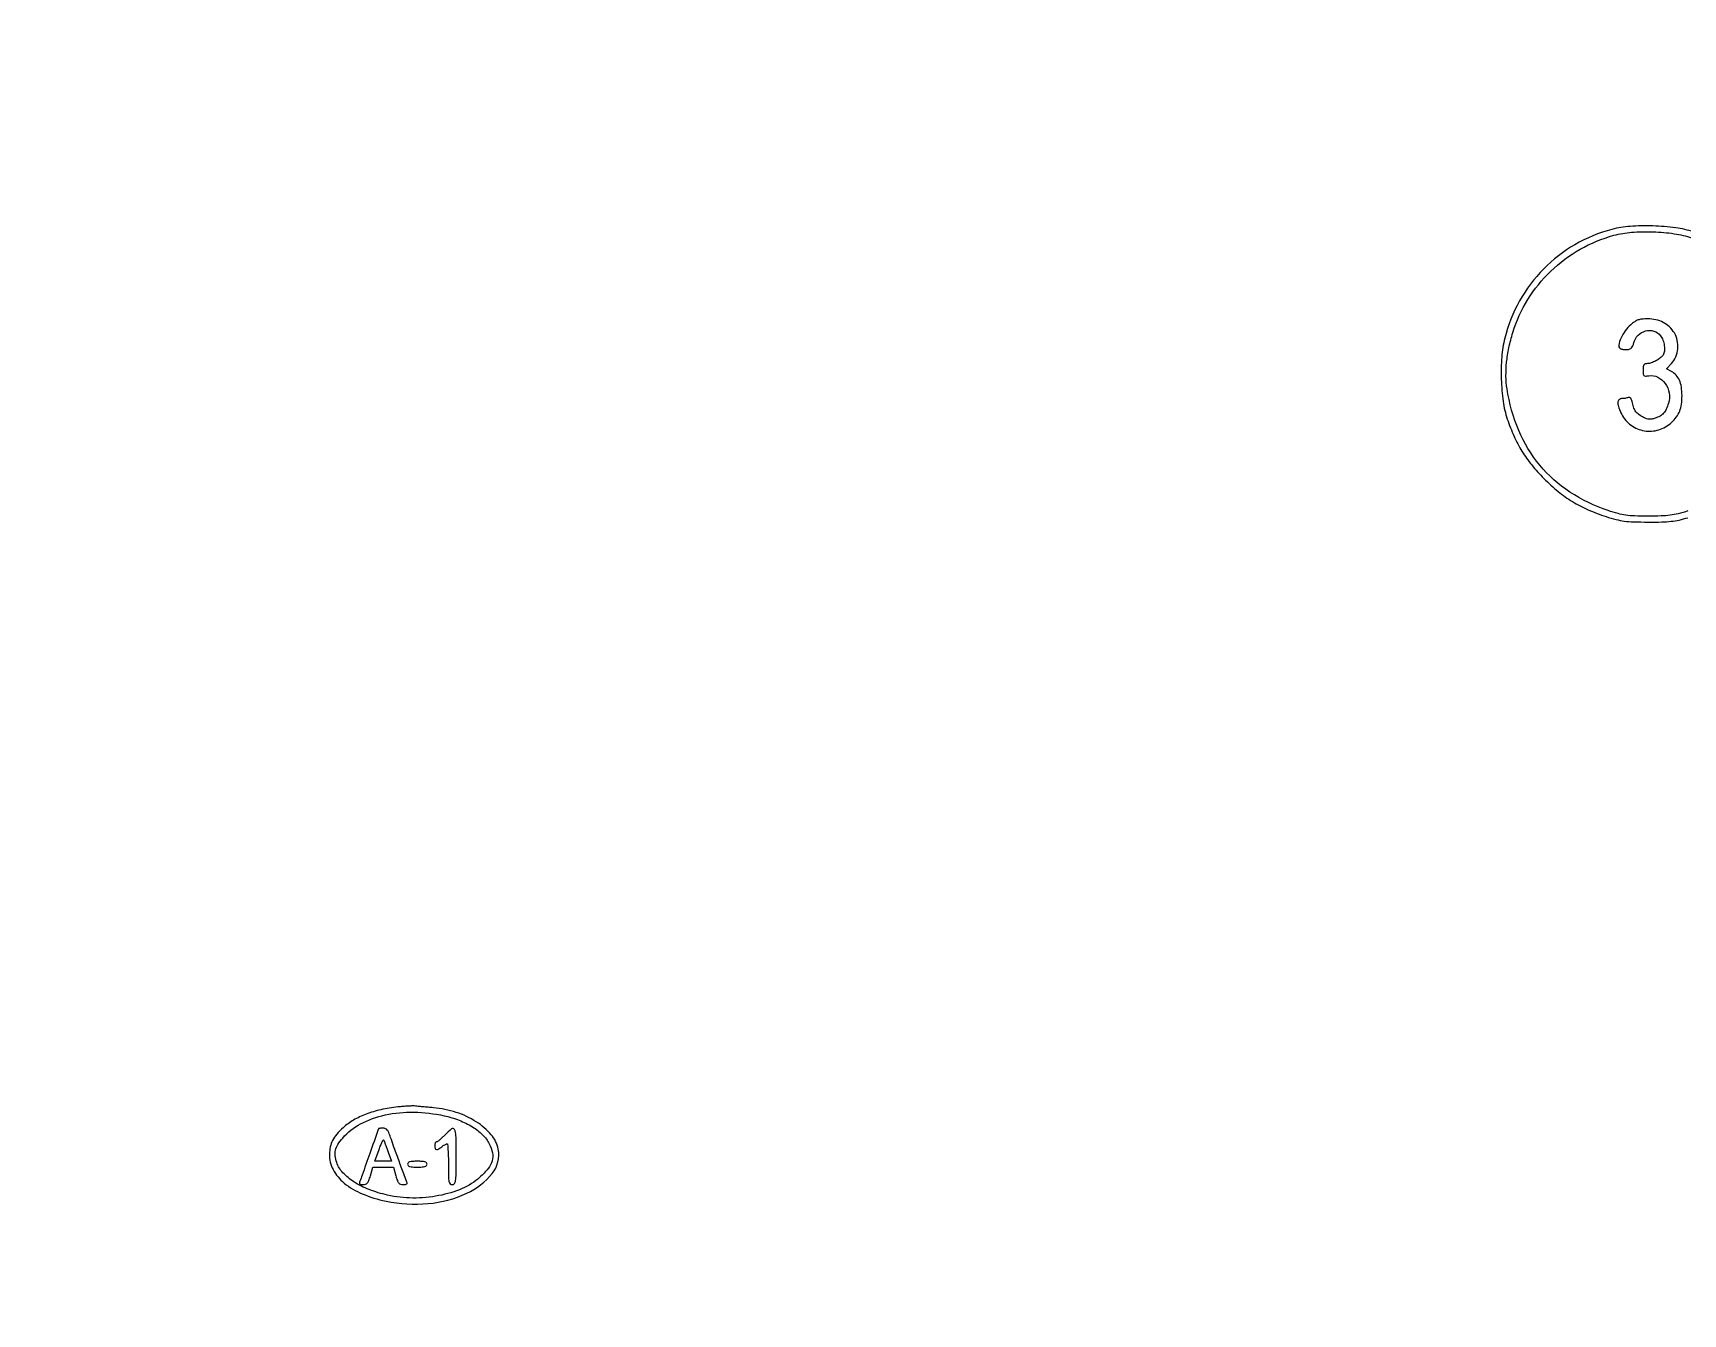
# Model space of a CAD drawing. Extents: x 0 to 1066, y 0 to 761.
# Drawn here: x 308.5 to 380.2, y 199.5 to 255.2 of the extents above; entities that cross this region are included whole.
import ezdxf

# ---------------------------------------------------------------- set-up
doc = ezdxf.new("R2010")
doc.units = 0
doc.header["$MEASUREMENT"] = 0

msp = doc.modelspace()

# ---------------------------------------------------------------- linework, layer by layer
for points in [[(183.390323, 95.266879, 0.000001), (192.989143, 95.254457, 0.000118)], [(352.558836, 95.240684, -0.000004), (375.624384, 95.211821, -0.198594)], [(479.458836, 95.240684, -0.000004), (502.524384, 95.211821, -0.198594)], [(733.258836, 95.240684, -0.000004), (756.324384, 95.211821, -0.198594)], [(289.192229, 95.24091, -0.000004), (312.172908, 95.212432, -0.198597)], [(393.551703, 95.267421, -0.000028), (416.092229, 95.24091, -0.000004), (439.072908, 95.212432, -0.198597)], [(542.992229, 95.24091, -0.000004), (565.972908, 95.212432, -0.198597)], [(606.442229, 95.24091, -0.000004), (629.422908, 95.212432, -0.198597)], [(669.892229, 95.24091, -0.000004), (692.872908, 95.212432, -0.198597)], [(375.823742, 112.056445, -0.000003), (375.794083, 98.149601, -0.198357)], [(385.374656, 281.053576, 0.000057), (417.31065, 281.062285)], [(151.90136, 126.727696, 0.000007), (163.955628, 114.675766, 0.000012), (174.108223, 104.525945)], [(247.69479, 97.969724, -0.000011), (217.15153, 97.968336, -0.000022), (186.984277, 97.968962, -0.015973)], [(380.7, 246.581528, 0.047281), (379.917931, 246.76165, 0.025031), (378.925264, 246.843055, 0.025035), (377.931503, 246.824878, 0.048212), (377.1468, 246.694457, 0.065742), (375.535446, 246.027682, 0.067507), (374.168456, 244.970146, 0.067406), (373.130929, 243.585129, 0.065222), (372.485001, 241.958789, 0.043741), (372.354319, 241.15093, 0.026071), (372.334029, 240.17642, 0.026137), (372.414664, 239.21385, 0.047362), (372.595059, 238.4451, 0.024337), (372.890148, 237.692805, 0.032442), (373.233794, 237.044375, 0.032696), (373.656108, 236.449764, 0.025334), (374.187998, 235.859695, 0.025735), (374.80779, 235.299324, 0.03365), (375.430987, 234.857835, 0.033553), (376.109247, 234.502996, 0.02536), (376.894895, 234.20349, 0.015424), (377.327319, 234.077898, 0.030552), (377.6779, 234.010209, 0.024574), (378.080016, 233.977767, 0.006848), (378.7119, 233.966598, 0.006846), (379.319159, 233.972497, 0.021658), (379.724879, 233.999605, 0.028036), (380.066844, 234.056927, 0.019357), (380.4462, 234.158188, 0.057784)], [(380.4462, 234.450301, -0.015064), (380.021422, 234.329748, -0.02898), (379.673956, 234.263477, -0.024604), (379.285974, 234.231856, -0.008043), (378.7119, 234.222647, -0.00774), (378.125166, 234.231757, -0.026862), (377.747163, 234.263857, -0.031881), (377.409104, 234.333148, -0.014548), (376.9776, 234.464268, -0.064181), (375.316611, 235.271293, -0.074561), (374.00791, 236.440856, -0.073961), (373.092216, 237.951348, -0.061801), (372.584476, 239.758615, -0.03445), (372.538747, 240.318018, -0.028804), (372.565497, 240.913353, -0.026832), (372.664693, 241.543457, -0.02163), (372.836325, 242.207171, -0.064367), (373.485255, 243.641538, -0.062874), (374.481834, 244.876439, -0.062579), (375.758873, 245.82967, -0.062673), (377.2314, 246.436752, -0.047109), (377.999847, 246.570014, -0.027888), (378.930831, 246.590312, -0.027907), (379.856405, 246.507006, -0.047941), (380.607788, 246.322037, -0.055453)], [(239.20585, 95.205082, -0.000005), (248.794953, 95.18257, -0.198296)]]:
    msp.add_lwpolyline(points, format="xyb")
for points in [[(409.06215, 749.15415), (40.8618, 749.132981), (40.8618, 380.65769), (40.8618, 12.1824), (501.2973, 12.1824), (961.7328, 12.1824), (961.7328, 380.646631), (961.7328, 749.110861), (961.41555, 749.1633, 0.040886), (961.153339, 749.184871, 0.000002), (934.190609, 749.194398, 0.000089), (904.448031, 749.199508, 0.000054), (869.1804, 749.195529, -0.000029), (813.61687, 749.186499, -0.000004), (696.10453, 749.175037, -0.000004), (556.774728, 749.163736, -0.000004)], [(377.962199, 242.547123, 0.057463), (377.722243, 242.281922, 0.049939), (377.535653, 241.956691, 0.055047), (377.441365, 241.663443, 0.30755), (377.501716, 241.518941, 0.073841), (377.558593, 241.492786, 0.031679), (377.640367, 241.474478, 0.030481), (377.731506, 241.465703, 0.035193), (377.818711, 241.468784, 0.070821), (377.920202, 241.494384, 0.106957), (377.99508, 241.545786, 0.089021), (378.050875, 241.631221, 0.037291), (378.095098, 241.761859, -0.132529), (378.280351, 242.088905, -0.133578), (378.604448, 242.277194, -0.140791), (378.965984, 242.270317, -0.152546), (379.25566, 242.071491, -0.080659), (379.361817, 241.879708, -0.053449), (379.421212, 241.634644, -0.055098), (379.426177, 241.397137, -0.130177), (379.366255, 241.231996, -0.076364), (379.244371, 241.103608, -0.037468), (379.055862, 240.979009, -0.037416), (378.854286, 240.885498, -0.090132), (378.693076, 240.8562, 0.062435), (378.592451, 240.843586, 0.182247), (378.536029, 240.804156, 0.126553), (378.507738, 240.7263, 0.024197), (378.5004, 240.574752, 0.019706), (378.507082, 240.405278, 0.183578), (378.537833, 240.340283, 0.205326), (378.602039, 240.316062, 0.025365), (378.754359, 240.330578, -0.152394), (379.140764, 240.269514, -0.124625), (379.460249, 239.996477, -0.114031), (379.630107, 239.581573, -0.113633), (379.601039, 239.133641, -0.033373), (379.504669, 238.875906, -0.075826), (379.391706, 238.701936, -0.082255), (379.238332, 238.578063, -0.044986), (379.017571, 238.47806, -0.038306), (378.883874, 238.442657, -0.06594), (378.769028, 238.436842, -0.064364), (378.654732, 238.461162, -0.034776), (378.522438, 238.518303, -0.033513), (378.318243, 238.641887, -0.075999), (378.188106, 238.766311, -0.076763), (378.10185, 238.923117, -0.034742), (378.036836, 239.149019, 0.025693), (378.002163, 239.278242, 0.090398), (377.961528, 239.353728, 0.165754), (377.911715, 239.385526, 0.152677), (377.850948, 239.381669, -0.033018), (377.791146, 239.363144, -0.017093), (377.714441, 239.347579, -0.016919), (377.634198, 239.33691, -0.024592), (377.562881, 239.3334, 0.220784), (377.449831, 239.280923, 0.181123), (377.404571, 239.154284, 0.085943), (377.444711, 238.941654, 0.028433), (377.573213, 238.649911, 0.118302), (377.977513, 238.176914, 0.116872), (378.554202, 237.936252, 0.115376), (379.183589, 237.978534, 0.113122), (379.734125, 238.29529, 0.047025), (379.950793, 238.537679, 0.065857), (380.090873, 238.791723, 0.060424), (380.167576, 239.090006, 0.03276), (380.1924, 239.468482, 0.037777), (380.164472, 239.837605, 0.065794), (380.079039, 240.132006, 0.079152), (379.935009, 240.355821, 0.087628), (379.732908, 240.514691), (379.512782, 240.6325), (379.737729, 240.867295, 0.095246), (379.919376, 241.148169, 0.073209), (380.005661, 241.503862, 0.072654), (379.986044, 241.872087, 0.090856), (379.859483, 242.189423, 0.061386), (379.642284, 242.456195, 0.070431), (379.375838, 242.648118, 0.068185), (379.059142, 242.762802, 0.052689), (378.693694, 242.801684, 0.022331), (378.448895, 242.790921, 0.061653), (378.280453, 242.754712, 0.066765), (378.133626, 242.680456, 0.029753)], [(324.3564, 208.533535, 0.026504), (323.617735, 208.411507, 0.036612), (322.974043, 208.219486, 0.040856), (322.425894, 207.95823, 0.052117), (321.974015, 207.628362, 0.032119), (321.699246, 207.346055, 0.058897), (321.520897, 207.079682, 0.06483), (321.420163, 206.797479, 0.048365), (321.381635, 206.468898, 0.130439), (321.542831, 205.808317, 0.095754), (322.024786, 205.223991, 0.075415), (322.806977, 204.755505, 0.045472), (323.842281, 204.437271, 0.074256), (325.672463, 204.328992, 0.086477), (327.353797, 204.779271, 0.114115), (328.459582, 205.640034, 0.223489), (328.721582, 206.69984, 0.129558), (328.414959, 207.326458, 0.072561), (327.769189, 207.88509, 0.063849), (326.892662, 208.29858, 0.057127), (325.906297, 208.497632, -0.000912), (325.669883, 208.518211, -0.000949), (325.436665, 208.539386, -0.000912), (325.235039, 208.55845, -0.004153), (325.1178, 208.570735, 0.032751), (325.001765, 208.57622, 0.007643), (324.806895, 208.569683, 0.007849), (324.58244, 208.555181, 0.007628)], [(326.367454, 208.151067, -0.037485), (327.025544, 207.951882, -0.046768), (327.596861, 207.66718, -0.05254), (328.044754, 207.319023, -0.083521), (328.333381, 206.930069, -0.067831), (328.471115, 206.536058, -0.119396), (328.458483, 206.193226, -0.10117), (328.284556, 205.855982, -0.03959), (327.923185, 205.473438, -0.083855), (327.158308, 204.985983, -0.05246), (326.139998, 204.676271, -0.04965), (325.009518, 204.572873, -0.053225), (323.907801, 204.699413, -0.036167), (323.110879, 204.939838, -0.051106), (322.44948, 205.273673, -0.060526), (321.965237, 205.673713, -0.108659), (321.700076, 206.113115, -0.048797), (321.630777, 206.410457, -0.093108), (321.644028, 206.654603, -0.083663), (321.747269, 206.894205, -0.033554), (321.961353, 207.181225, -0.096662), (322.738655, 207.797204, -0.065278), (323.80554, 208.183059, -0.05875), (325.054194, 208.307451, -0.050267)], [(323.510395, 207.58725, -0.084799), (323.503891, 207.549234, -0.000052), (323.13792, 206.510462, -0.000388), (322.802376, 205.560728, -0.009822), (322.705375, 205.30305, 0.060048), (322.685783, 205.229319, 0.230938), (322.700032, 205.185462, 0.170663), (322.748125, 205.161354, 0.031659), (322.848379, 205.155, 0.086283), (322.956494, 205.173797, 0.134827), (323.033323, 205.227759, 0.082591), (323.095396, 205.33477, 0.018432), (323.162868, 205.5357), (323.275276, 205.9164), (323.720243, 205.9164), (324.165211, 205.9164), (324.2718, 205.5357, 0.017944), (324.337185, 205.33079, 0.087286), (324.397412, 205.225331, 0.141822), (324.474634, 205.172952, 0.078722), (324.587946, 205.155, 0.029308), (324.693092, 205.161168, 0.166988), (324.742822, 205.185076, 0.236769), (324.757664, 205.228866, 0.061225), (324.73789, 205.30305, -0.006965), (324.615601, 205.619406, -0.001209), (324.394345, 206.22084, -0.001323), (324.174617, 206.827587, -0.005089), (324.042852, 207.20655, 0.017403), (323.964081, 207.4163, 0.074917), (323.895322, 207.530075, 0.125362), (323.815616, 207.587972, 0.094981), (323.709049, 207.6084, 0.00999), (323.632884, 207.606878, 0.016528), (323.568752, 207.602187, 0.010464), (323.517648, 207.595662, 0.371455)], [(326.398543, 207.3123, -0.012896), (326.2859, 207.198885, -0.017658), (326.178463, 207.103179, -0.014513), (326.085738, 207.030713, -0.159931), (326.041527, 207.0162, 0.204456), (326.011819, 207.003522, 0.08356), (325.986632, 206.966498, 0.063783), (325.969509, 206.911771, 0.043988), (325.9638, 206.847, 0.070209), (325.980237, 206.730518, 0.293543), (326.031028, 206.686027, 0.173201), (326.11814, 206.703202, 0.027481), (326.26488, 206.802009, -0.016032), (326.332406, 206.849759, -0.018737), (326.399499, 206.890523, -0.017988), (326.458182, 206.920519, -0.098864), (326.49255, 206.928909, -0.399962), (326.518048, 206.90661, -0.004939), (326.537362, 206.669872, -0.011183), (326.551439, 206.38372, -0.006698), (326.556, 206.0433, 0.003595), (326.559933, 205.496195, 0.043488), (326.581179, 205.287187, 0.15568), (326.632715, 205.192198, 0.193568), (326.7252, 205.155, 0.240299), (326.819522, 205.203109, 0.123223), (326.870333, 205.329487, 0.031956), (326.890811, 205.608838, 0.002322), (326.8944, 206.3817, 0.0048), (326.885557, 207.302794, 0.118137), (326.821823, 207.547905, 0.464027), (326.690209, 207.576276, 0.039521)], [(323.936555, 206.57205), (324.086344, 206.1702), (323.724038, 206.1702), (323.361732, 206.1702), (323.539543, 206.684618, -0.011999), (323.610293, 206.874424, -0.026422), (323.675317, 207.014859, -0.047278), (323.725634, 207.091501, -0.601846), (323.75206, 207.086468, 0.009837), (323.773896, 207.020295, 0.001488), (323.820571, 206.888923, 0.001668), (323.876662, 206.734156, 0.001442)], [(324.7794, 206.0433, 0.200296), (324.804362, 205.983487, 0.122766), (324.87105, 205.943895, 0.058865), (324.994243, 205.922258, 0.014068), (325.2024, 205.9164, 0.014068), (325.410557, 205.922258, 0.058865), (325.53375, 205.943895, 0.122766), (325.600438, 205.983487, 0.200296), (325.6254, 206.0433, 0.200296), (325.600438, 206.103113, 0.122766), (325.53375, 206.142705, 0.058865), (325.410557, 206.164342, 0.014068), (325.2024, 206.1702, 0.014068), (324.994243, 206.164342, 0.058865), (324.87105, 206.142705, 0.122766), (324.804362, 206.103113, 0.200296)]]:
    msp.add_lwpolyline(points, format="xyb", close=True)

doc.saveas('drawing.dxf')
